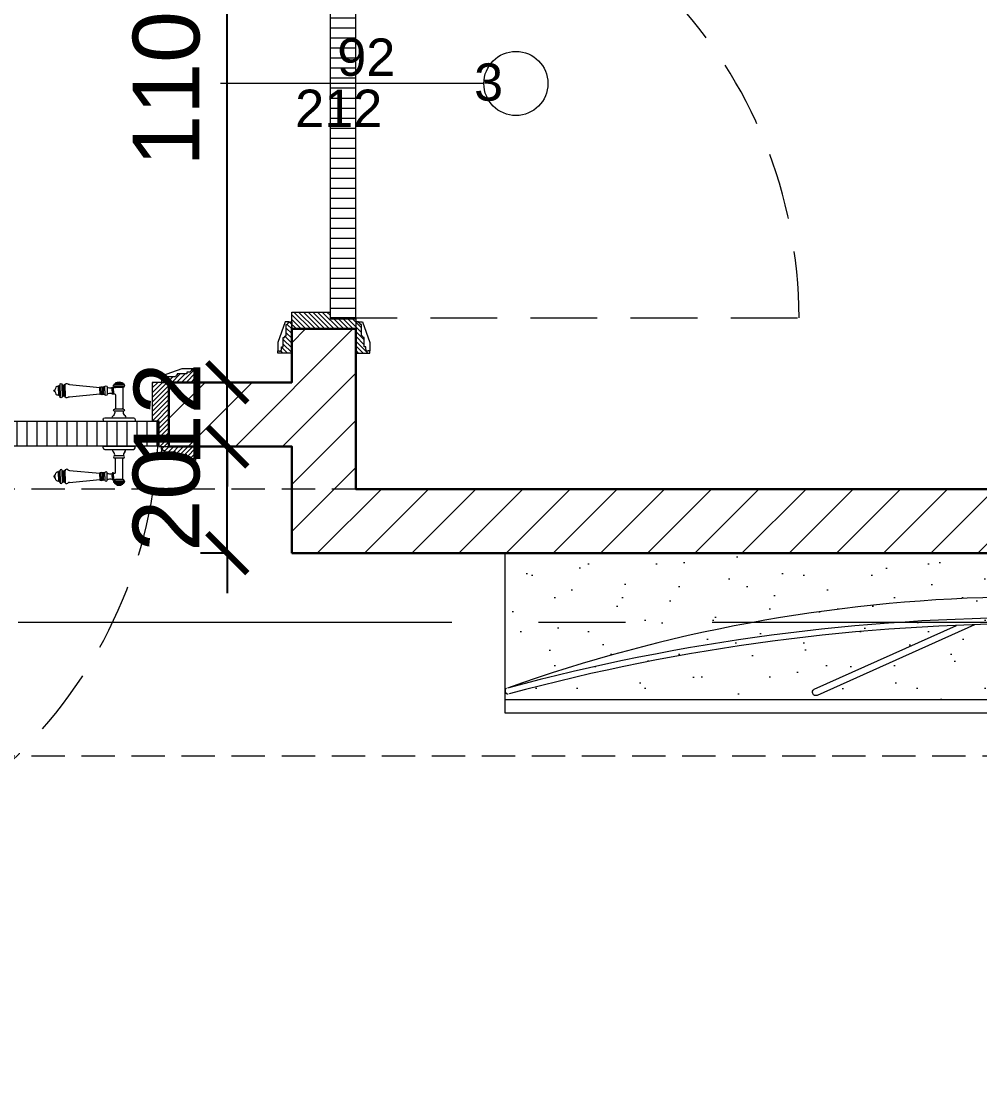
# Model space of a CAD drawing. Header units: centimetres. Extents: x 99002 to 104403, y -55119 to -48358.
# Drawn here: x 102808.7 to 102988.2, y -52908.4 to -52709.7 of the extents above; entities that cross this region are included whole.
import ezdxf

# ---------------------------------------------------------------- set-up
doc = ezdxf.new("R2010")
doc.units = ezdxf.units.CM
doc.header["$LTSCALE"] = 50
doc.header["$MEASUREMENT"] = 0
doc.linetypes.add('AXES', pattern=[2, 1.25, -0.25, 0.25, -0.25])
doc.linetypes.add('CACHE', pattern=[0.375, 0.25, -0.125])
doc.layers.get('0').update_dxf_attribs({"color": 8})
doc.layers.add('AXES', color=10, linetype='AXES')
doc.layers.add('COTE 50ème', color=1, linetype='Continuous')
for name, color, linetype, lineweight in [('BETON CACHE', 4, 'CACHE', 5), ('door', 44, 'Continuous', 5), ('MACONNERIE COUPE', 7, 'Continuous', 30), ('MACONNERIE HACHURE', 253, 'Continuous', 13), ('mobilimi', 8, 'Continuous', 9)]:
    doc.layers.add(name, color=color, linetype=linetype, lineweight=lineweight)
doc.styles.add('GENERATED_STYLE_1', font='arial.ttf')
doc.styles.add('RS_TXT_50', font='arial.ttf', dxfattribs={"height": 12.5})
doc.dimstyles.new('RS_50CM_LINEAIRE', dxfattribs={"dimscale": 5, "dimtxt": 12.5, "dimasz": 1.5, "dimexe": 1, "dimexo": 2.5, "dimgap": 1, "dimtad": 1, "dimdec": 1, "dimrnd": 0.5, "dimdsep": 46, "dimtxsty": 'RS_TXT_50', "dimblk1": 'ARCHTICK', "dimblk2": 'ARCHTICK', "dimsah": 1, "dimcen": 2.5, "dimdle": 1, "dimclrt": 4, "dimadec": 0, "dimazin": 2, "dimtfac": 1, "dimtdec": 1, "dimtix": 1, "dimtmove": 2, "dimatfit": 3, "dimfxl": 1, "dimtolj": 1, "dimtzin": 0, "dimarcsym": 0})

# ---------------------------------------------------------------- blocks, each defined once
blk = doc.blocks.new('A$Cb79da119')
at = {"layer": 'AXES', "lineweight": 5, "ltscale": 1.3}
blk.add_line((3195, -1960), (-1985, -1960), dxfattribs=at)
blk = doc.blocks.new('door900')
at = {"color": 0}
for p, q in [((-9.3, 67.7), (9.3, 67.7)), ((9.3, 65.2), (-9.3, 65.2)), ((-6.8, 71.5), (-6.8, 70.2)), ((-5.5, 71.5), (-6.8, 71.5)), ((-6.8, 70.2), (6.8, 70.2)), ((-6.8, 62.7), (-6.8, 24)), ((-6.8, 62.7), (6.8, 62.7)), ((-5.5, 71.5), (5.5, 71.5)), ((5.5, 71.5), (6.8, 71.5)), ((6.8, 71.5), (6.8, 70.2)), ((8.7, 62.7), (6.8, 62.7)), ((10.5, 56.8), (10.5, 62.5)), ((12.7, 56.8), (12.7, 62.5)), ((22.5, 63.8), (22.5, 49.8)), ((26.5, 56.8), (26.5, 63.8)), ((26.5, 63.8), (29.1, 63.8)), ((26.5, 63.8), (29.1, 63.8)), ((29.1, 63.8), (29.1, 62.8)), ((29.1, 62.8), (29.1, 56.8)), ((31.1, 62.8), (31.1, 56.8)), ((34.1, 56.8), (34.1, 62.8)), ((34.1, 62.8), (34.1, 56.8)), ((92.8, 68.1), (36.2, 62.8)), ((36.2, 56.8), (36.2, 62.8)), ((101.2, 67.3), (103.2, 68)), ((101.2, 56.8), (101.2, 67.3)), ((103.2, 68), (103.2, 67.7)), ((103.2, 56.8), (103.2, 68)), ((106.5, 68), (105.5, 67.3)), ((105.5, 56.8), (105.5, 67.3)), ((106.5, 56.8), (106.5, 68)), ((110.7, 68), (111.8, 67.3)), ((110.7, 56.8), (110.7, 68)), ((111.8, 56.8), (111.8, 67.3)), ((111.8, 66.2), (113.3, 66.2)), ((113.3, 56.8), (113.3, 66.2)), ((6.8, 49.1), (6.8, 24)), ((8.7, 50.9), (8.7, 50.9)), ((10.5, 56.8), (10.5, 51.1)), ((12.7, 56.8), (12.7, 51.1)), ((26.5, 56.8), (26.5, 49.8)), ((26.5, 49.8), (29.1, 49.8)), ((26.5, 49.8), (29.1, 49.8)), ((29.1, 50.8), (29.1, 56.8)), ((29.1, 50.8), (29.1, 49.8)), ((29.1, 49.8), (29.1, 49.8)), ((31.1, 50.8), (31.1, 56.8)), ((34.1, 50.8), (34.1, 56.8)), ((34.1, 56.8), (34.1, 50.8)), ((36.2, 56.8), (36.2, 50.8)), ((92.8, 45.5), (36.2, 50.8)), ((101.2, 56.8), (101.2, 46.3)), ((101.2, 46.3), (103.2, 45.7)), ((103.2, 56.8), (103.2, 46.3)), ((103.2, 45.9), (103.2, 45.7)), ((105.5, 56.8), (105.5, 46.3)), ((106.5, 45.7), (105.5, 46.3)), ((106.5, 56.8), (106.5, 45.7)), ((110.7, 56.8), (110.7, 45.7)), ((110.7, 45.7), (111.8, 46.3)), ((111.8, 56.8), (111.8, 46.3)), ((111.8, 47.5), (113.3, 47.5)), ((113.3, 56.8), (113.3, 47.5)), ((120.5, 56.8), (120.5, 58.6)), ((120.5, 56.8), (120.5, 55)), ((-8.3, 22.3), (8.3, 22.3)), ((-30, 3), (-30, 0)), ((30, 0), (-30, 0)), ((27, 6), (-27, 6)), ((-8.3, 18.3), (8.3, 18.3)), ((30, 3), (30, 0))]:
    blk.add_line(p, q, dxfattribs=at)
for centre, radius, start, end in [((-9.3, 66.5), 1.25, 90, 270), ((-6.8, 67.7), 2.51, 90.115, 179.885), ((-6.8, 65.2), 2.51, 180.115, 269.885), ((0, 64), 9.29, 53.4104, 126.5896), ((6.8, 67.7), 2.51, 0.115, 89.885), ((6.8, 65.2), 2.51, 270.115, 359.885), ((8.6, 64.9), 2.15, 272.7029, 297.6142), ((9.3, 66.5), 1.25, 270, 90), ((10, 62.5), 0.561, 3.7097, 127.9634), ((11.6, 62.5), 1.1, 0.0106, 179.9894), ((16.7, 70.5), 8.83, 243.5466, 311.3694), ((24.5, 63.7), 2.01, 4.1469, 175.8531), ((30.1, 62.8), 1.03, 0, 180.0014), ((32.6, 62.8), 1.48, 0, 180), ((35.2, 62.8), 1.03, 0, 180), ((32.6, 62.8), 1.48, 1.563306237032948e-10, 2.08440831604393e-10), ((93.1, 72.5), 4.4, 266.3976, 315.6468), ((98.3, 67.4), 2.89, 358.3861, 135.6468), ((104.3, 67.6), 1.15, 170.914, 348.1019), ((108.6, 68), 2.1, 0, 180), ((115.5, 62.5), 2.84, 13.4568, 140.4953), ((127.9, 65.2), 9.88, 191.9991, 221.6757), ((8.7, 49), 1.91, 88.7426, 178.1515), ((8.6, 48.8), 2.15, 62.3858, 87.2971), ((10, 51.1), 0.561, 232.0366, 356.2903), ((11.6, 51.1), 1.1, 180.0106, 359.9894), ((16.7, 43.2), 8.83, 48.6306, 116.4534), ((24.5, 50), 2.01, 184.1469, 355.8531), ((30.1, 50.8), 1.03, 179.9972, 0), ((32.6, 50.8), 1.48, 180, 0), ((35.2, 50.8), 1.03, 180, 0), ((93.1, 41.1), 4.4, 44.3532, 93.6024), ((98.3, 46.2), 2.89, 224.3532, 1.6139), ((104.3, 46.1), 1.15, 11.8981, 189.086), ((108.6, 45.7), 2.1, 180, 0), ((115.5, 51.2), 2.84, 219.5047, 346.5432), ((127.9, 48.5), 9.88, 138.3243, 168.0009), ((120.5, 56.8), 1.79, 0, 90), ((120.5, 56.8), 1.79, 270, 0), ((-8.3, 20.3), 2, 90, 270), ((-8.5, 24), 1.71, 275.059, 359.7825), ((8.5, 24), 1.71, 180.2175, 264.941), ((8.3, 20.3), 2, 270, 90), ((-27, 3), 3, 90, 180), ((-6.8, 6), 6, 130.5908, 180), ((-16.6, 16.6), 8.41, 314.3689, 12.0705), ((16.6, 16.6), 8.41, 167.9295, 225.6311), ((6.8, 6), 6, 0, 49.4092), ((27, 3), 3, 0, 90)]:
    blk.add_arc(centre, radius, start, end, dxfattribs=at)
blk = doc.blocks.new('_ArchTick')
at = {"color": 0, "linetype": 'ByBlock', "const_width": 0.15}
blk.add_lwpolyline([(-0.5, -0.5), (0.5, 0.5)], dxfattribs=at)
blk = doc.blocks.new('*D1409')
at = {"layer": 'COTE 50ème', "color": 0, "lineweight": -2, "ltscale": 0.5, "transparency": 16777216}
for p, q in [((103094.34, -52909.1), (103094.34, -52997.18)), ((102734.34, -52960.86), (102734.34, -52997.18)), ((102729.34, -52992.18), (103099.34, -52992.18))]:
    blk.add_line(p, q, dxfattribs=at)
at = {"layer": 'Defpoints', "color": 0, "ltscale": 0.5, "transparency": 16777216}
for p in [(103094.34, -52896.6), (102734.34, -52948.36), (103094.34, -52992.18)]:
    blk.add_point(p, dxfattribs=at)
at = {"layer": 'COTE 50ème', "color": 0, "lineweight": -2, "ltscale": 0.5, "transparency": 16777216, "xscale": 7.5, "yscale": 7.5, "zscale": 7.5, "rotation": 180}
blk.add_blockref('_ArchTick', (102734.34, -52992.18), dxfattribs=at)
at = {"layer": 'COTE 50ème', "color": 0, "lineweight": -2, "ltscale": 0.5, "transparency": 16777216, "xscale": 7.5, "yscale": 7.5, "zscale": 7.5}
blk.add_blockref('_ArchTick', (103094.34, -52992.18), dxfattribs=at)
at = {"layer": 'COTE 50ème', "color": 4, "ltscale": 0.5, "transparency": 16777216, "insert": (102914.34, -52980.79), "char_height": 12.5, "attachment_point": 5, "style": 'RS_TXT_50'}
blk.add_mtext('\\A1;360', dxfattribs=at)
blk = doc.blocks.new('*D1538')
at = {"layer": 'COTE 50ème', "color": 0, "lineweight": -2, "ltscale": 0.5, "transparency": 16777216}
for p, q in [((102871.34, -52677.46), (102871.34, -52706.56)), ((103204.34, -52738.23), (103204.34, -52696.56)), ((102866.34, -52701.56), (103209.34, -52701.56))]:
    blk.add_line(p, q, dxfattribs=at)
at = {"layer": 'Defpoints', "color": 0, "ltscale": 0.5, "transparency": 16777216}
for p in [(102871.34, -52664.96), (103204.34, -52701.56), (103204.34, -52750.73)]:
    blk.add_point(p, dxfattribs=at)
at = {"layer": 'COTE 50ème', "color": 0, "lineweight": -2, "ltscale": 0.5, "transparency": 16777216, "xscale": 7.5, "yscale": 7.5, "zscale": 7.5, "rotation": 180}
blk.add_blockref('_ArchTick', (102871.34, -52701.56), dxfattribs=at)
at = {"layer": 'COTE 50ème', "color": 0, "lineweight": -2, "ltscale": 0.5, "transparency": 16777216, "xscale": 7.5, "yscale": 7.5, "zscale": 7.5}
blk.add_blockref('_ArchTick', (103204.34, -52701.56), dxfattribs=at)
at = {"layer": 'COTE 50ème', "color": 4, "ltscale": 0.5, "transparency": 16777216, "insert": (103037.84, -52690.17), "char_height": 12.5, "attachment_point": 5, "style": 'RS_TXT_50'}
blk.add_mtext('\\A1;333', dxfattribs=at)
blk = doc.blocks.new('*D1586')
at = {"layer": 'COTE 50ème', "color": 0, "lineweight": -2, "ltscale": 0.5, "transparency": 16777216}
for p, q in [((102847.28, -52789.36), (102847.28, -52781.86)), ((102846.84, -52789.36), (102842.28, -52789.36)), ((102847.28, -52809.36), (102847.28, -52789.36)), ((102846.84, -52809.36), (102842.28, -52809.36)), ((102847.28, -52809.36), (102847.28, -52816.86))]:
    blk.add_line(p, q, dxfattribs=at)
at = {"layer": 'Defpoints', "color": 0, "ltscale": 0.5, "transparency": 16777216}
for p in [(102847.28, -52789.36), (102859.34, -52789.36), (102859.34, -52809.36)]:
    blk.add_point(p, dxfattribs=at)
at = {"layer": 'COTE 50ème', "color": 0, "lineweight": -2, "ltscale": 0.5, "transparency": 16777216, "xscale": 7.5, "yscale": 7.5, "zscale": 7.5}
for p, rotation in [((102847.28, -52789.36), 270), ((102847.28, -52809.36), 90)]:
    blk.add_blockref('_ArchTick', p, dxfattribs=dict(at, rotation=rotation))
at = {"layer": 'COTE 50ème', "color": 4, "ltscale": 0.5, "transparency": 16777216, "insert": (102835.9, -52799.36), "char_height": 12.5, "attachment_point": 5, "rotation": 90, "style": 'RS_TXT_50'}
blk.add_mtext('\\A1;20', dxfattribs=at)
blk = doc.blocks.new('*D1587')
at = {"layer": 'COTE 50ème', "color": 0, "lineweight": -2, "ltscale": 0.5, "transparency": 16777216}
for p, q in [((102847.28, -52777.36), (102847.28, -52769.86)), ((102846.84, -52777.36), (102842.28, -52777.36)), ((102847.28, -52789.36), (102847.28, -52777.36)), ((102846.84, -52789.36), (102842.28, -52789.36)), ((102847.28, -52789.36), (102847.28, -52796.86))]:
    blk.add_line(p, q, dxfattribs=at)
at = {"layer": 'Defpoints', "color": 0, "ltscale": 0.5, "transparency": 16777216}
for p in [(102847.28, -52777.36), (102859.34, -52777.36), (102859.34, -52789.36)]:
    blk.add_point(p, dxfattribs=at)
at = {"layer": 'COTE 50ème', "color": 0, "lineweight": -2, "ltscale": 0.5, "transparency": 16777216, "xscale": 7.5, "yscale": 7.5, "zscale": 7.5}
for p, rotation in [((102847.28, -52777.36), 270), ((102847.28, -52789.36), 90)]:
    blk.add_blockref('_ArchTick', p, dxfattribs=dict(at, rotation=rotation))
at = {"layer": 'COTE 50ème', "color": 4, "ltscale": 0.5, "transparency": 16777216, "insert": (102836, -52783.36), "char_height": 12.5, "attachment_point": 5, "rotation": 90, "style": 'RS_TXT_50'}
blk.add_mtext('\\A1;12', dxfattribs=at)
blk = doc.blocks.new('*D1588')
at = {"layer": 'COTE 50ème', "color": 0, "lineweight": -2, "ltscale": 0.5, "transparency": 16777216}
for p, q in [((102847.28, -52782.36), (102847.28, -52662.36)), ((102845.51, -52667.36), (102842.28, -52667.36)), ((102846.84, -52777.36), (102842.28, -52777.36))]:
    blk.add_line(p, q, dxfattribs=at)
at = {"layer": 'Defpoints', "color": 0, "ltscale": 0.5, "transparency": 16777216}
for p in [(102847.28, -52667.36), (102858.01, -52667.36), (102859.34, -52777.36)]:
    blk.add_point(p, dxfattribs=at)
at = {"layer": 'COTE 50ème', "color": 0, "lineweight": -2, "ltscale": 0.5, "transparency": 16777216, "xscale": 7.5, "yscale": 7.5, "zscale": 7.5}
for p, rotation in [((102847.28, -52667.36), 90), ((102847.28, -52777.36), 270)]:
    blk.add_blockref('_ArchTick', p, dxfattribs=dict(at, rotation=rotation))
at = {"layer": 'COTE 50ème', "color": 4, "ltscale": 0.5, "transparency": 16777216, "insert": (102835.9, -52722.36), "char_height": 12.5, "attachment_point": 5, "rotation": 90, "style": 'RS_TXT_50'}
blk.add_mtext('\\A1;110', dxfattribs=at)

msp = doc.modelspace()

# ---------------------------------------------------------------- hatches: boundary and pattern name
at = {"layer": 'door'}
h = msp.add_hatch(dxfattribs=at)
h.set_pattern_fill('ANSI31', color=256, scale=15, angle=675)
h.set_pattern_definition([(360, (1620.274, 4152.1684), (1e-15, 1.875), [])])
h.paths.add_polyline_path([(102866.58, -52765.27), (102866.58, -52677.46), (102871.29, -52677.46), (102871.29, -52765.27)])
h = msp.add_hatch(dxfattribs=at)
h.set_pattern_fill('ANSI31', color=256, scale=5, angle=1170)
h.set_pattern_definition([(135, (45667.7065, -189356.54663), (-0.4419417382, -0.4419417382), [])])
edge = h.paths.add_edge_path()
edge.add_line((102857.46, -52771.11), (102857.46, -52770.7))
edge.add_line((102857.46, -52770.7), (102857.77, -52770.7))
edge.add_line((102857.77, -52770.7), (102857.77, -52768.93))
edge.add_line((102857.77, -52768.93), (102857.98, -52768.93))
edge.add_arc((102858.3, -52768.93), 0.314, 90, 180, ccw=False)
edge.add_line((102858.3, -52768.62), (102858.3, -52766.52))
edge.add_line((102858.3, -52766.52), (102858.5, -52766.52))
edge.add_arc((102858.82, -52766.52), 0.314, 90, 180, ccw=False)
edge.add_line((102858.82, -52766.21), (102858.82, -52766))
edge.add_line((102858.82, -52766), (102859.34, -52766))
edge.add_line((102859.34, -52766), (102859.34, -52771.86))
edge.add_line((102859.34, -52771.86), (102856.72, -52771.86))
edge.add_line((102856.72, -52771.86), (102856.72, -52771.45))
edge.add_line((102856.72, -52771.45), (102857.04, -52771.45))
edge.add_line((102857.04, -52771.45), (102857.04, -52771.53))
edge.add_arc((102857.04, -52771.11), 0.419, 270, 360)
h.paths.add_polyline_path([(102859.34, -52767.36), (102859.34, -52764.22), (102866.52, -52764.22), (102866.52, -52765.48), (102871.34, -52765.48), (102871.34, -52767.36)])
edge = h.paths.add_edge_path()
edge.add_line((102873.23, -52771.11), (102873.23, -52770.7))
edge.add_line((102873.23, -52770.7), (102872.91, -52770.7))
edge.add_line((102872.91, -52770.7), (102872.91, -52768.93))
edge.add_line((102872.91, -52768.93), (102872.7, -52768.93))
edge.add_arc((102872.39, -52768.93), 0.314, 0, 90)
edge.add_line((102872.39, -52768.62), (102872.39, -52766.52))
edge.add_line((102872.39, -52766.52), (102872.18, -52766.52))
edge.add_arc((102871.87, -52766.52), 0.314, 360, 450)
edge.add_line((102871.87, -52766.21), (102871.87, -52766))
edge.add_line((102871.87, -52766), (102871.34, -52766))
edge.add_line((102871.34, -52766), (102871.34, -52771.86))
edge.add_line((102871.34, -52771.86), (102873.96, -52771.86))
edge.add_line((102873.96, -52771.86), (102873.96, -52771.45))
edge.add_line((102873.96, -52771.45), (102873.65, -52771.45))
edge.add_line((102873.65, -52771.45), (102873.65, -52771.53))
edge.add_arc((102873.65, -52771.11), 0.419, 180, 270, ccw=False)
h = msp.add_hatch(dxfattribs=at)
h.set_pattern_fill('ANSI31', color=256, scale=5, angle=1080)
h.set_pattern_definition([(45, (-45239.58066, 12309.6811), (-0.4419417382, 0.4419417382), [])])
h.paths.add_polyline_path([(102836.34, -52777.36), (102833.2, -52777.36), (102833.2, -52784.54), (102834.46, -52784.54), (102834.46, -52789.36), (102836.34, -52789.36)])
edge = h.paths.add_edge_path()
edge.add_line((102840.1, -52775.48), (102839.68, -52775.48))
edge.add_line((102839.68, -52775.48), (102839.68, -52775.79))
edge.add_line((102839.68, -52775.79), (102837.91, -52775.79))
edge.add_line((102837.91, -52775.79), (102837.91, -52776))
edge.add_arc((102837.91, -52776.31), 0.314, 90, 180)
edge.add_line((102837.6, -52776.31), (102835.5, -52776.31))
edge.add_line((102835.5, -52776.31), (102835.5, -52776.52))
edge.add_arc((102835.5, -52776.84), 0.314, 90, 180)
edge.add_line((102835.19, -52776.84), (102834.98, -52776.84))
edge.add_line((102834.98, -52776.84), (102834.98, -52777.36))
edge.add_line((102834.98, -52777.36), (102841.34, -52777.36))
edge.add_line((102841.34, -52777.36), (102841.34, -52774.74))
edge.add_line((102841.34, -52774.74), (102840.93, -52774.74))
edge.add_line((102840.93, -52774.74), (102840.93, -52775.06))
edge.add_line((102840.93, -52775.06), (102840.51, -52775.06))
edge.add_arc((102840.1, -52775.06), 0.419, 270, 360, ccw=False)
edge = h.paths.add_edge_path()
edge.add_line((102840.1, -52791.25), (102839.68, -52791.25))
edge.add_line((102839.68, -52791.25), (102839.68, -52790.93))
edge.add_line((102839.68, -52790.93), (102837.91, -52790.93))
edge.add_line((102837.91, -52790.93), (102837.91, -52790.72))
edge.add_arc((102837.91, -52790.41), 0.314, 180, 270, ccw=False)
edge.add_line((102837.6, -52790.41), (102835.5, -52790.41))
edge.add_line((102835.5, -52790.41), (102835.5, -52790.2))
edge.add_arc((102835.5, -52789.89), 0.314, 180, 270, ccw=False)
edge.add_line((102835.19, -52789.89), (102834.98, -52789.89))
edge.add_line((102834.98, -52789.89), (102834.98, -52789.36))
edge.add_line((102834.98, -52789.36), (102841.34, -52789.36))
edge.add_line((102841.34, -52789.36), (102841.34, -52791.98))
edge.add_line((102841.34, -52791.98), (102840.93, -52791.98))
edge.add_line((102840.93, -52791.98), (102840.93, -52791.67))
edge.add_line((102840.93, -52791.67), (102840.51, -52791.67))
edge.add_arc((102840.1, -52791.67), 0.419, 0, 90)
h = msp.add_hatch(dxfattribs=at)
h.set_pattern_fill('ANSI31', color=256, scale=15, angle=585)
h.set_pattern_definition([(270, (148269.1344, 56357.1135), (1.875, -2e-15), [])])
h.paths.add_polyline_path([(102746.44, -52784.6), (102834.25, -52784.6), (102834.25, -52789.31), (102746.44, -52789.31)])
at = {"layer": 'MACONNERIE HACHURE'}
h = msp.add_hatch(dxfattribs=at)
h.set_pattern_fill('ANSI31', color=256, scale=50, style=0)
h.set_pattern_definition([(45, (820.335, 14145.356), (-4.41941738, 4.41941738), [])])
h.paths.add_polyline_path([(101879.34, -52767.36), (101899.34, -52767.36), (101899.34, -52797.36), (101879.34, -52797.36)])
h.paths.add_polyline_path([(102379.34, -52767.36), (102359.34, -52767.36), (102359.34, -52797.36), (102379.34, -52797.36)])
h.paths.add_polyline_path([(101799.34, -53762.36), (101824.34, -53762.36), (101824.34, -53856.36), (101799.34, -53856.36)])
h.paths.add_polyline_path([(101799.34, -53737.36), (101824.34, -53737.36), (101824.34, -53581.36), (101876.34, -53581.36), (101876.34, -53559.36), (101864.34, -53559.36), (101864.34, -53569.36), (101739.34, -53569.36), (101739.34, -53581.36), (101799.34, -53581.36)])
h.paths.add_polyline_path([(102459.34, -53762.36), (102434.34, -53762.36), (102434.34, -53856.36), (102459.34, -53856.36)])
h.paths.add_polyline_path([(101694.34, -53762.36), (101524.34, -53762.36), (101524.34, -53737.36), (101694.34, -53737.36)])
h.paths.add_polyline_path([(101399.34, -54162.36), (101499.34, -54162.36), (101499.34, -54187.36), (101399.34, -54187.36)])
h.paths.add_polyline_path([(101739.34, -54162.36), (101679.34, -54162.36), (101679.34, -54187.36), (101764.34, -54187.36), (101764.34, -54122.36), (101799.34, -54122.36), (101799.34, -54097.36), (101739.34, -54097.36)])
h.paths.add_polyline_path([(101059.34, -54032.36), (101059.34, -54097.36), (101164.34, -54097.36), (101164.34, -54162.36), (101219.34, -54162.36), (101219.34, -54187.36), (101139.34, -54187.36), (101139.34, -54122.36), (101029.34, -54122.36), (101029.34, -54057.36), (101011.49, -54057.36), (101011.49, -54032.36)])
h.paths.add_polyline_path([(101029.34, -53762.36), (101054.34, -53762.36), (101054.34, -53795.36), (101029.34, -53795.36)])
h.paths.add_polyline_path([(102859.34, -54162.36), (102759.34, -54162.36), (102759.34, -54187.36), (102859.34, -54187.36)])
h.paths.add_polyline_path([(102519.34, -54162.36), (102579.34, -54162.36), (102579.34, -54187.36), (102494.34, -54187.36), (102494.34, -54122.36), (102459.34, -54122.36), (102459.34, -54097.36), (102519.34, -54097.36)])
h.paths.add_polyline_path([(103199.34, -54032.36), (103199.34, -54097.36), (103094.34, -54097.36), (103094.34, -54162.36), (103039.34, -54162.36), (103039.34, -54187.36), (103119.34, -54187.36), (103119.34, -54122.36), (103229.34, -54122.36), (103229.34, -54057.36), (103247.19, -54057.36), (103247.19, -54032.36)])
h.paths.add_polyline_path([(103229.34, -53762.36), (103204.34, -53762.36), (103204.34, -53795.36), (103229.34, -53795.36)])
h.paths.add_polyline_path([(102902.34, -53762.36), (102919.34, -53762.51), (102919.34, -53737.51), (102902.34, -53737.36)])
h.paths.add_polyline_path([(101356.34, -53762.36), (101339.34, -53762.51), (101339.34, -53737.51), (101356.34, -53737.36)])
h.paths.add_polyline_path([(101054.34, -53677.36), (101029.34, -53677.36), (101029.34, -53737.36), (101054.34, -53737.36)])
h.paths.add_polyline_path([(101524.34, -52789.36), (101514.34, -52789.36), (101514.34, -52777.36), (101554.34, -52777.36), (101554.34, -52789.36), (101544.34, -52789.36), (101544.34, -53107.36), (101714.34, -53107.36), (101714.34, -52789.36), (101636.33, -52789.36), (101636.33, -52777.36), (101734.34, -52777.36), (101734.34, -53137.36), (101164.34, -53137.36), (101164.34, -53182.36), (101139.34, -53182.36), (101139.34, -53132.36), (101029.34, -53132.36), (101029.34, -53112.36), (101139.34, -53112.36), (101139.34, -53062.36), (101164.34, -53062.36), (101164.34, -53107.36), (101524.34, -53107.36)])
h.paths.add_polyline_path([(102564.34, -53762.36), (102734.34, -53762.36), (102734.34, -53737.36), (102564.34, -53737.36)])
h.paths.add_polyline_path([(102859.34, -53731.36), (102859.34, -53736.36), (102807.34, -53736.36), (102807.34, -53737.36), (102802.34, -53737.36), (102802.34, -53731.36)])
h.paths.add_polyline_path([(102309.51, -52902.36), (102359.34, -52902.36), (102359.34, -52942.36), (102309.51, -52942.36)])
h.paths.add_polyline_path([(102149.34, -52902.36), (102189.34, -52902.36), (102189.34, -52942.36), (102149.34, -52942.36)])
h.paths.add_polyline_path([(102289.34, -52547.36), (102379.34, -52547.36), (102379.34, -52607.36), (102532.34, -52607.36), (102532.34, -52344.36), (102544.34, -52344.36), (102544.34, -52482.36), (102554.34, -52482.36), (102554.34, -52494.36), (102544.34, -52494.36), (102544.34, -52632.36), (102379.34, -52632.36), (102379.34, -52667.36), (102359.34, -52667.36), (102359.34, -52583.36), (102289.34, -52583.36), (102289.34, -52632.36), (102254.34, -52632.36), (102254.34, -52612.36), (102264.34, -52612.36), (102264.34, -52562.36), (102289.34, -52562.36), (102289.34, -52578.36), (102359.34, -52578.36), (102359.34, -52552.36), (102289.34, -52552.36)])
h.paths.add_polyline_path([(103094.34, -52154.25), (103119.34, -52154.25), (103119.34, -52107.36), (103094.34, -52107.36)])
h.paths.add_polyline_path([(102734.34, -52789.36), (102744.34, -52789.36), (102744.34, -52777.36), (102704.34, -52777.36), (102704.34, -52789.36), (102714.34, -52789.36), (102714.34, -53107.36), (102544.34, -53107.36), (102544.34, -52789.36), (102622.35, -52789.36), (102622.35, -52777.36), (102524.34, -52777.36), (102524.34, -53137.36), (103094.34, -53137.36), (103094.34, -53182.36), (103119.34, -53182.36), (103119.34, -53132.36), (103229.34, -53132.36), (103229.34, -53112.36), (103119.34, -53112.36), (103119.34, -53062.36), (103094.34, -53062.36), (103094.34, -53107.36), (102734.34, -53107.36)])
h.paths.add_polyline_path([(103204.34, -53677.36), (103229.34, -53677.36), (103229.34, -53737.36), (103204.34, -53737.36)])
h.paths.add_polyline_path([(102459.34, -53737.36), (102434.34, -53737.36), (102434.34, -53581.36), (102382.34, -53581.36), (102382.34, -53559.36), (102394.34, -53559.36), (102394.34, -53569.36), (102519.34, -53569.36), (102519.34, -53581.36), (102459.34, -53581.36)])
h.paths.add_polyline_path([(102434.34, -53932.36), (102434.34, -53952.36), (102384.34, -53952.36), (102384.34, -54072.36), (102359.34, -54072.36), (102359.34, -53957.36), (102341.84, -53957.36), (102341.84, -53932.36)])
h.paths.add_polyline_path([(103094.34, -52482.36), (103094.34, -52424.25), (103119.34, -52424.25), (103119.34, -52477.36), (103229.34, -52477.36), (103229.34, -52567.36), (103204.34, -52567.36), (103204.34, -52502.36), (102871.34, -52502.36), (102871.34, -52675.36), (102859.34, -52675.36), (102859.34, -52667.36), (102803.34, -52667.36), (102803.34, -52655.36), (102859.34, -52655.36), (102859.34, -52507.36), (102711.34, -52507.36), (102711.34, -52655.36), (102721.34, -52655.36), (102721.34, -52667.36), (102699.34, -52667.36), (102699.34, -52494.36), (102646.48, -52494.36), (102646.48, -52482.36)])
h.paths.add_polyline_path([(102859.34, -52809.36), (102859.34, -52789.36), (102836.34, -52789.36), (102836.34, -52777.36), (102859.34, -52777.36), (102859.34, -52767.36), (102871.34, -52767.36), (102871.34, -52797.36), (103094.34, -52797.36), (103094.34, -52809.36)])
h.paths.add_polyline_path([(102294.34, -53447.36), (102294.34, -53459.36), (102382.34, -53459.36), (102382.34, -53467.36), (102394.34, -53467.36), (102394.34, -53447.36)])
h.paths.add_polyline_path([(103204.34, -52797.36), (103229.34, -52797.36), (103229.34, -52747.36), (103204.34, -52747.36)])
h.paths.add_polyline_path([(103204.34, -53447.36), (103229.34, -53447.36), (103229.34, -53497.36), (103204.34, -53497.36)])
h.paths.add_polyline_path([(103094.34, -52847.36), (103119.34, -52847.36), (103119.34, -52902.25), (103094.34, -52902.25)], flags=17)
h.paths.add_polyline_path([(103094.34, -53397.36), (103119.34, -53397.36), (103119.34, -53342.47), (103094.34, -53342.47)])
h.paths.add_polyline_path([(101949.18, -52902.36), (101899.34, -52902.36), (101899.34, -52942.36), (101949.18, -52942.36)])
h.paths.add_polyline_path([(102109.34, -52902.36), (102069.34, -52902.36), (102069.34, -52942.36), (102109.34, -52942.36)])
h.paths.add_polyline_path([(102264.34, -52082.36), (102244.34, -52082.36), (102244.34, -52057.36), (102264.34, -52057.36)])
h.paths.add_polyline_path([(102579.34, -52082.36), (102579.34, -52057.36), (102399.34, -52057.36), (102399.34, -52082.36), (102532.34, -52082.36), (102532.34, -52252.36), (102544.34, -52252.36), (102544.34, -52082.36)])
h.paths.add_polyline_path([(101969.34, -52547.36), (101879.34, -52547.36), (101879.34, -52607.36), (101726.34, -52607.36), (101726.34, -52344.36), (101714.34, -52344.36), (101714.34, -52482.36), (101704.34, -52482.36), (101704.34, -52494.36), (101714.34, -52494.36), (101714.34, -52632.36), (101879.34, -52632.36), (101879.34, -52667.36), (101899.34, -52667.36), (101899.34, -52583.36), (101969.34, -52583.36), (101969.34, -52632.36), (102154.34, -52632.36), (102154.34, -52612.36), (101994.34, -52612.36), (101994.34, -52562.36), (101969.34, -52562.36), (101969.34, -52578.36), (101899.34, -52578.36), (101899.34, -52552.36), (101969.34, -52552.36)])
h.paths.add_polyline_path([(101164.34, -52154.25), (101139.34, -52154.25), (101139.34, -52107.36), (101164.34, -52107.36)])
h.paths.add_polyline_path([(102144.34, -53932.36), (102161.84, -53932.36), (102161.84, -53957.36), (102144.34, -53957.36), (102144.34, -54122.36), (102114.34, -54122.36), (102114.34, -53957.36), (102096.84, -53957.36), (102096.84, -53932.36), (102114.34, -53932.36), (102114.34, -53459.36), (102046.34, -53459.36), (102046.34, -53447.36), (102114.34, -53447.36), (102114.34, -53272.36), (102144.34, -53272.36), (102144.34, -53447.36), (102212.34, -53447.36), (102212.34, -53459.36), (102144.34, -53459.36)])
h.paths.add_polyline_path([(101824.34, -53932.36), (101824.34, -53952.36), (101874.34, -53952.36), (101874.34, -54072.36), (101899.34, -54072.36), (101899.34, -53957.36), (101916.84, -53957.36), (101916.84, -53932.36)])
h.paths.add_polyline_path([(103094.34, -52082.36), (103039.34, -52082.36), (103039.34, -52057.36), (103094.34, -52057.36)])
h.paths.add_polyline_path([(102859.34, -52082.36), (102859.34, -52057.36), (102759.34, -52057.36), (102759.34, -52082.36)])
h.paths.add_polyline_path([(102144.34, -52082.36), (101994.34, -52082.36), (101994.34, -52057.36), (102144.34, -52057.36)])
h.paths.add_polyline_path([(101859.34, -52082.36), (101726.34, -52082.36), (101726.34, -52252.36), (101714.34, -52252.36), (101714.34, -52082.36), (101164.34, -52082.36), (101164.34, -52057.36), (101859.34, -52057.36)])
h.paths.add_polyline_path([(101164.34, -52482.36), (101164.34, -52424.25), (101139.34, -52424.25), (101139.34, -52477.36), (101029.34, -52477.36), (101029.34, -52567.36), (101054.34, -52567.36), (101054.34, -52502.36), (101387.34, -52502.36), (101387.34, -52675.36), (101399.34, -52675.36), (101399.34, -52667.36), (101455.34, -52667.36), (101455.34, -52655.36), (101399.34, -52655.36), (101399.34, -52507.36), (101547.34, -52507.36), (101547.34, -52655.36), (101537.34, -52655.36), (101537.34, -52667.36), (101559.34, -52667.36), (101559.34, -52494.36), (101612.21, -52494.36), (101612.21, -52482.36)])
h.paths.add_polyline_path([(101399.34, -52809.36), (101399.34, -52789.36), (101422.34, -52789.36), (101422.34, -52777.36), (101399.34, -52777.36), (101399.34, -52767.36), (101387.34, -52767.36), (101387.34, -52797.36), (101164.34, -52797.36), (101164.34, -52809.36)])
h.paths.add_polyline_path([(101964.34, -53447.36), (101964.34, -53459.36), (101876.34, -53459.36), (101876.34, -53467.36), (101864.34, -53467.36), (101864.34, -53447.36)])
h.paths.add_polyline_path([(101054.34, -52797.36), (101029.34, -52797.36), (101029.34, -52747.36), (101054.34, -52747.36)])
h.paths.add_polyline_path([(101054.34, -53447.36), (101029.34, -53447.36), (101029.34, -53497.36), (101054.34, -53497.36)])
h.paths.add_polyline_path([(101164.34, -52847.36), (101139.34, -52847.36), (101139.34, -52902.25), (101164.34, -52902.25)], flags=17)
h.paths.add_polyline_path([(101164.34, -53397.36), (101139.34, -53397.36), (101139.34, -53342.47), (101164.34, -53342.47)])
at = {"layer": 'mobilimi'}
h = msp.add_hatch(dxfattribs=at)
h.set_pattern_fill('CUT_STONE', color=256, angle=360, style=0, pattern_type=2)
h.set_pattern_definition([(315, (103969.258, -41672.289), (-6.363961, -6.363961), [0, -6, 0, -9]), (250, (103989.258, -41672.289), (8.4572336, -3.078181), [0, -4.4, 0, -7.6])])
h.paths.add_polyline_path([(103099.34, -52836.86), (102899.34, -52836.86), (102899.34, -52809.36), (103099.34, -52809.36)])

# ---------------------------------------------------------------- linework, layer by layer
at = {"layer": 'BETON CACHE', "lineweight": 5, "ltscale": 0.5}
msp.add_lwpolyline([(101029.34, -52847.36), (103229.34, -52847.36), (103229.34, -52797.36), (101029.34, -52797.36)], close=True, dxfattribs=at)
at = {"layer": 'door'}
msp.add_line((102895.34, -52721.36), (102846.02, -52721.36), dxfattribs=at)
at = {"layer": 'door', "linetype": 'CACHE'}
msp.add_line((102866.58, -52765.27), (102954.39, -52765.27), dxfattribs=at)
at = {"layer": 'door'}
for points in [[(102866.58, -52765.27), (102866.58, -52677.46), (102871.29, -52677.46), (102871.29, -52765.27), (102866.58, -52765.27)], [(102859.34, -52767.36), (102859.34, -52764.22), (102866.52, -52764.22), (102866.52, -52765.48), (102871.34, -52765.48), (102871.34, -52767.36), (102859.34, -52767.36)], [(102858.82, -52766), (102858.09, -52766), (102856.72, -52769.86), (102856.72, -52771.45)], [(102871.87, -52766), (102872.6, -52766), (102873.96, -52769.86), (102873.96, -52771.45)], [(102834.98, -52776.84), (102834.98, -52776.11), (102838.84, -52774.74), (102840.93, -52774.74)], [(102836.34, -52777.36), (102833.2, -52777.36), (102833.2, -52784.54), (102834.46, -52784.54), (102834.46, -52789.36), (102836.34, -52789.36), (102836.34, -52777.36)], [(102746.44, -52784.6), (102834.25, -52784.6), (102834.25, -52789.31), (102746.44, -52789.31), (102746.44, -52784.6)], [(102834.98, -52789.89), (102834.98, -52790.62), (102838.84, -52791.98), (102840.93, -52791.98)]]:
    msp.add_lwpolyline(points, dxfattribs=at)
for points in [[(102857.46, -52771.11), (102857.46, -52770.7), (102857.77, -52770.7), (102857.77, -52768.93), (102857.98, -52768.93, -0.414214), (102858.3, -52768.62), (102858.3, -52766.52), (102858.5, -52766.52, -0.414214), (102858.82, -52766.21), (102858.82, -52766), (102859.34, -52766), (102859.34, -52771.86), (102856.72, -52771.86), (102856.72, -52771.45), (102857.04, -52771.45), (102857.04, -52771.53, 0.414214), (102857.46, -52771.11)], [(102873.23, -52771.11), (102873.23, -52770.7), (102872.91, -52770.7), (102872.91, -52768.93), (102872.7, -52768.93, 0.414214), (102872.39, -52768.62), (102872.39, -52766.52), (102872.18, -52766.52, 0.414214), (102871.87, -52766.21), (102871.87, -52766), (102871.34, -52766), (102871.34, -52771.86), (102873.96, -52771.86), (102873.96, -52771.45), (102873.65, -52771.45), (102873.65, -52771.53, -0.414214), (102873.23, -52771.11)], [(102840.1, -52775.48), (102839.68, -52775.48), (102839.68, -52775.79), (102837.91, -52775.79), (102837.91, -52776, 0.414214), (102837.6, -52776.31), (102835.5, -52776.31), (102835.5, -52776.52, 0.414214), (102835.19, -52776.84), (102834.98, -52776.84), (102834.98, -52777.36), (102841.34, -52777.36), (102841.34, -52774.74), (102840.93, -52774.74), (102840.93, -52775.06), (102840.51, -52775.06, -0.414214), (102840.1, -52775.48)], [(102840.1, -52791.25), (102839.68, -52791.25), (102839.68, -52790.93), (102837.91, -52790.93), (102837.91, -52790.72, -0.414214), (102837.6, -52790.41), (102835.5, -52790.41), (102835.5, -52790.2, -0.414214), (102835.19, -52789.89), (102834.98, -52789.89), (102834.98, -52789.36), (102841.34, -52789.36), (102841.34, -52791.98), (102840.93, -52791.98), (102840.93, -52791.67), (102840.51, -52791.67, 0.414214), (102840.1, -52791.25)]]:
    msp.add_lwpolyline(points, format="xyb", dxfattribs=at)
msp.add_circle((102901.34, -52721.36), 6, dxfattribs=at)
at = {"layer": 'door', "linetype": 'CACHE'}
for centre, start, end in [((102866.35, -52765.36), 0.0583, 86.7816), ((102746.35, -52784.37), 270.0583, 356.7816)]:
    msp.add_arc(centre, 88.04, start, end, dxfattribs=at)
at = {"layer": 'MACONNERIE COUPE'}
msp.add_lwpolyline([(102859.34, -52809.36), (102859.34, -52789.36), (102836.34, -52789.36), (102836.34, -52777.36), (102859.34, -52777.36), (102859.34, -52767.36), (102871.34, -52767.36), (102871.34, -52797.36), (103094.34, -52797.36), (103094.34, -52809.36)], close=True, dxfattribs=at)
at = {"layer": 'mobilimi'}
for p, q in [((102896.02, -52809.36), (102969.02, -52809.36)), ((102899.34, -52839.36), (102899.34, -52809.36)), ((102899.34, -52809.36), (103099.34, -52809.36)), ((103099.34, -52836.86), (102899.34, -52836.86)), ((103099.34, -52839.36), (102899.34, -52839.36))]:
    msp.add_line(p, q, dxfattribs=at)
for points in [[(102997.7, -52809.58), (102997.61, -52814.51, -0.414214), (102994.5, -52817.62), (102991.77, -52817.62, 0.08003), (102899.79, -52834.64)], [(102987.23, -52822.77), (102957.75, -52836.01, -0.969023), (102957.23, -52834.86), (102983.88, -52822.89)]]:
    msp.add_lwpolyline(points, format="xyb", dxfattribs=at)
for centre, radius, start, end in [((102999.34, -53203.47), 382.03, 74.8955, 105.1045), ((102999.34, -53203.47), 380.9, 74.8955, 105.1045), ((102899.91, -52835.14), 0.592, 122.2401, 267.969)]:
    msp.add_arc(centre, radius, start, end, dxfattribs=at)

# ---------------------------------------------------------------- block references
at = {"layer": 'door', "xscale": -0.1, "yscale": 0.1, "zscale": 0.1}
msp.add_blockref('door900', (102827.01, -52784.6), dxfattribs=at)
at = {"layer": 'door', "xscale": 0.1, "yscale": 0.1, "zscale": 0.1, "rotation": 180}
msp.add_blockref('door900', (102827.01, -52789.31), dxfattribs=at)
at = {"layer": 'MACONNERIE COUPE', "lineweight": 5, "ltscale": 0.5}
msp.add_blockref('A$Cb79da119', (101124.34, -50862.36), dxfattribs=at)

# ---------------------------------------------------------------- texts
at = {"layer": 'door', "char_height": 7, "style": 'GENERATED_STYLE_1'}
for s, insert, attachment_point in [('\\A1;\\pt0;92', (102878.75, -52712.93), 3), ('\\A1;\\pt0;3', (102898.95, -52724.69), 9), ('\\A1;\\pt0;212', (102876.31, -52722.51), 3)]:
    msp.add_mtext(s, dxfattribs=dict(at, insert=insert, attachment_point=attachment_point))

# ---------------------------------------------------------------- dimensions: what is measured, and where the dimension line sits
at = {"layer": 'COTE 50ème', "ltscale": 0.5}
for base, p1, p2, picture, middle in [((102847.28, -52667.36), (102859.34, -52777.36), (102858.01, -52667.36), '*D1588', (102835.9, -52722.36)), ((102847.28, -52777.36), (102859.34, -52789.36), (102859.34, -52777.36), '*D1587', (102836, -52783.36)), ((102847.28, -52789.36), (102859.34, -52809.36), (102859.34, -52789.36), '*D1586', (102835.9, -52799.36))]:
    dim = msp.add_linear_dim(base=base, p1=p1, p2=p2, angle=90, dimstyle='RS_50CM_LINEAIRE', dxfattribs=at)
    dim.commit()
    dim.dimension.update_dxf_attribs({"geometry": picture, "text_midpoint": middle})
for base, p1, p2, picture, middle in [((103204.34, -52701.56), (102871.34, -52664.96), (103204.34, -52750.73), '*D1538', (103037.84, -52690.17)), ((103094.34, -52992.18), (102734.34, -52948.36), (103094.34, -52896.6), '*D1409', (102914.34, -52980.79))]:
    dim = msp.add_linear_dim(base=base, p1=p1, p2=p2, dimstyle='RS_50CM_LINEAIRE', dxfattribs=at)
    dim.commit()
    dim.dimension.update_dxf_attribs({"geometry": picture, "text_midpoint": middle})

doc.saveas('drawing.dxf')
